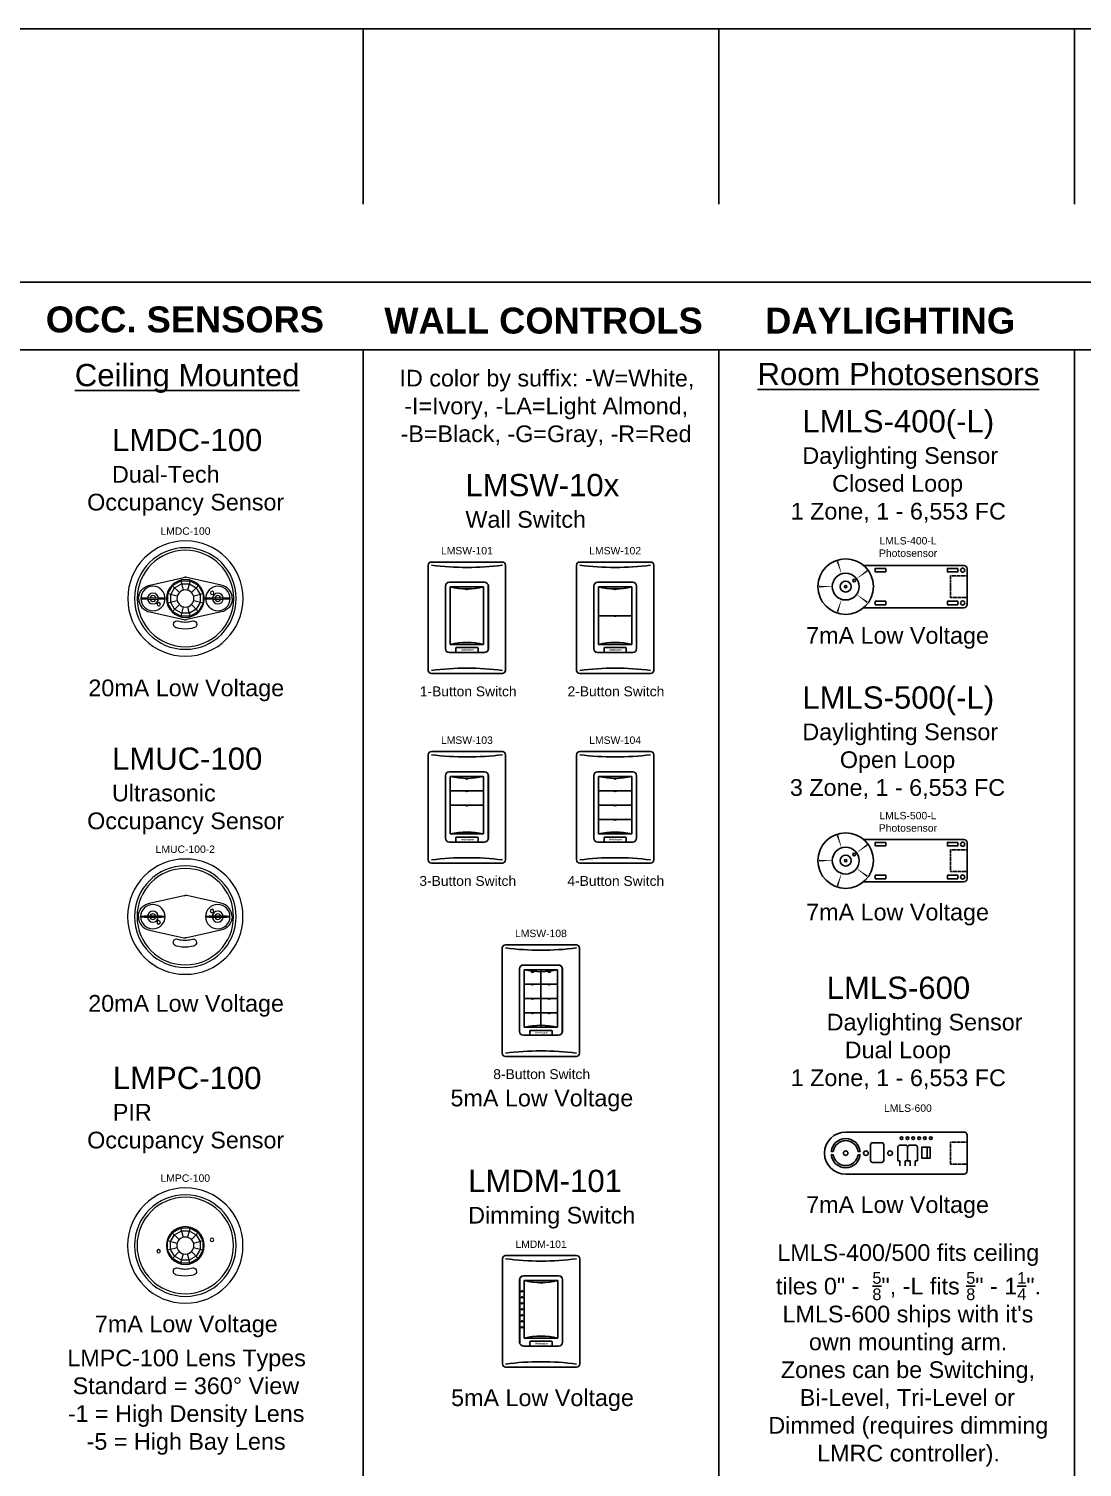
# Model space of a CAD drawing. Header units: inches. Extents: x 59 to 3361, y -1026 to 1732.
# Drawn here: x 1702.9 to 2022.3, y 406.2 to 842.5 of the extents above; entities that cross this region are included whole.
import ezdxf
from ezdxf.enums import TextEntityAlignment as Align

# ---------------------------------------------------------------- set-up
doc = ezdxf.new("R2010")
doc.units = ezdxf.units.IN
doc.header["$MEASUREMENT"] = 0
doc.linetypes.add('HIDDEN', pattern=[0.375, 0.25, -0.125])
doc.styles.add('ARIAL', font='arial.ttf')

# ---------------------------------------------------------------- blocks, each defined once
blk = doc.blocks.new('*U182')
at = {"lineweight": 18}
for points in [[(-1.44, -5.36), (-3.92, -3.92), (-5.36, -1.44), (-5.36, 1.43), (-3.92, 3.92), (-1.44, 5.36), (1.43, 5.36), (3.92, 3.92), (5.36, 1.43), (5.36, -1.44), (3.92, -3.92), (1.43, -5.36), (-1.44, -5.36)], [(-1.2, -4.47), (-3.27, -3.27), (-4.47, -1.2), (-4.47, 1.2), (-3.27, 3.27), (-1.2, 4.46), (1.2, 4.46), (3.27, 3.27), (4.46, 1.2), (4.46, -1.2), (3.27, -3.27), (1.2, -4.47), (-1.2, -4.47)], [(-1.44, 5.36), (-0.67, 2.5)], [(1.43, 5.36), (0.67, 2.5)], [(-2.5, 0.67), (-5.36, 1.43)], [(-3.97, 3.84), (-1.83, 1.83)], [(3.92, 3.92), (1.83, 1.83)], [(5.36, 1.43), (2.5, 0.67)], [(-2.5, -0.67), (-5.36, -1.44)], [(-1.83, -1.83), (-3.92, -3.92)], [(-0.67, -2.5), (-1.44, -5.36)], [(3.87, -3.95), (1.83, -1.84)], [(5.36, -1.44), (2.5, -0.67)]]:
    blk.add_lwpolyline(points, dxfattribs=at)
for points, knots in [([(17.49, 0), (17.49, -9.66), (9.66, -17.49), (0, -17.49), (-9.66, -17.49), (-17.49, -9.66), (-17.49, 0), (-17.49, 9.66), (-9.66, 17.49), (0, 17.49), (9.66, 17.49), (17.49, 9.66), (17.49, 0)], [0, 0, 0, 0, 1, 1, 1, 2, 2, 2, 3, 3, 3, 4, 4, 4, 4]), ([(15.41, 0), (15.41, -8.51), (8.51, -15.41), (0, -15.41), (-8.51, -15.41), (-15.41, -8.51), (-15.41, 0), (-15.41, 8.51), (-8.51, 15.41), (0, 15.41), (8.51, 15.41), (15.41, 8.51), (15.41, 0)], [0, 0, 0, 0, 1, 1, 1, 2, 2, 2, 3, 3, 3, 4, 4, 4, 4]), ([(14.63, 0), (14.63, -8.08), (8.08, -14.63), (0, -14.63), (-8.08, -14.63), (-14.63, -8.08), (-14.63, 0), (-14.63, 8.08), (-8.08, 14.63), (0, 14.63), (8.08, 14.63), (14.63, 8.08), (14.63, 0)], [0, 0, 0, 0, 1, 1, 1, 2, 2, 2, 3, 3, 3, 4, 4, 4, 4]), ([(-14.21, 0), (-14.21, 2.03), (-12.74, 3.73), (-10.81, 4.08), (-10.81, 4.08), (-0.46, 6.4), (-0.46, 6.4), (-0.33, 6.43), (-0.17, 6.45), (0, 6.45)], [0, 0, 0, 0, 1, 1, 1, 2, 2, 2, 3, 3, 3, 3]), ([(5.74, 0), (5.74, -3.17), (3.17, -5.74), (0, -5.74), (-3.17, -5.74), (-5.74, -3.17), (-5.74, 0), (-5.74, 3.17), (-3.17, 5.74), (0, 5.74), (3.17, 5.74), (5.74, 3.17), (5.74, 0)], [0, 0, 0, 0, 1, 1, 1, 2, 2, 2, 3, 3, 3, 4, 4, 4, 4]), ([(14.21, 0), (14.21, 2.03), (12.74, 3.73), (10.81, 4.08), (10.81, 4.08), (0.46, 6.4), (0.46, 6.4), (0.33, 6.43), (0.17, 6.45), (0, 6.45)], [0, 0, 0, 0, 1, 1, 1, 2, 2, 2, 3, 3, 3, 3]), ([(-6.13, 0), (-6.13, -2.05), (-7.79, -3.7), (-9.84, -3.7), (-11.88, -3.7), (-13.54, -2.05), (-13.54, 0), (-13.54, 2.04), (-11.88, 3.7), (-9.84, 3.7), (-7.79, 3.7), (-6.13, 2.04), (-6.13, 0)], [0, 0, 0, 0, 1, 1, 1, 2, 2, 2, 3, 3, 3, 4, 4, 4, 4]), ([(-6.13, 0), (-6.13, -2.05), (-7.79, -3.7), (-9.84, -3.7), (-11.88, -3.7), (-13.54, -2.05), (-13.54, 0), (-13.54, 2.04), (-11.88, 3.7), (-9.84, 3.7), (-7.79, 3.7), (-6.13, 2.04), (-6.13, 0)], [0, 0, 0, 0, 1, 1, 1, 2, 2, 2, 3, 3, 3, 4, 4, 4, 4]), ([(-6.14, 0), (-6.14, -0.09), (-7.79, -0.17), (-9.84, -0.17), (-11.88, -0.17), (-13.53, -0.09), (-13.53, 0), (-13.53, 0.09), (-11.88, 0.16), (-9.84, 0.16), (-7.79, 0.16), (-6.14, 0.09), (-6.14, 0)], [0, 0, 0, 0, 1, 1, 1, 2, 2, 2, 3, 3, 3, 4, 4, 4, 4]), ([(-6.14, 0), (-6.14, -0.09), (-7.79, -0.17), (-9.84, -0.17), (-11.88, -0.17), (-13.53, -0.09), (-13.53, 0), (-13.53, 0.09), (-11.88, 0.16), (-9.84, 0.16), (-7.79, 0.16), (-6.14, 0.09), (-6.14, 0)], [0, 0, 0, 0, 1, 1, 1, 2, 2, 2, 3, 3, 3, 4, 4, 4, 4]), ([(-8.18, 0), (-8.18, -0.91), (-8.92, -1.66), (-9.84, -1.66), (-10.75, -1.66), (-11.49, -0.91), (-11.49, 0), (-11.49, 0.91), (-10.75, 1.65), (-9.84, 1.65), (-8.92, 1.65), (-8.18, 0.91), (-8.18, 0)], [0, 0, 0, 0, 1, 1, 1, 2, 2, 2, 3, 3, 3, 4, 4, 4, 4]), ([(-8.18, 0), (-8.18, -0.91), (-8.92, -1.66), (-9.84, -1.66), (-10.75, -1.66), (-11.49, -0.91), (-11.49, 0), (-11.49, 0.91), (-10.75, 1.65), (-9.84, 1.65), (-8.92, 1.65), (-8.18, 0.91), (-8.18, 0)], [0, 0, 0, 0, 1, 1, 1, 2, 2, 2, 3, 3, 3, 4, 4, 4, 4]), ([(-8.97, 0), (-8.97, -0.48), (-9.36, -0.87), (-9.84, -0.87), (-10.32, -0.87), (-10.7, -0.48), (-10.7, 0), (-10.7, 0.48), (-10.32, 0.87), (-9.84, 0.87), (-9.36, 0.87), (-8.97, 0.48), (-8.97, 0)], [0, 0, 0, 0, 1, 1, 1, 2, 2, 2, 3, 3, 3, 4, 4, 4, 4]), ([(-8.97, 0), (-8.97, -0.48), (-9.36, -0.87), (-9.84, -0.87), (-10.32, -0.87), (-10.7, -0.48), (-10.7, 0), (-10.7, 0.48), (-10.32, 0.87), (-9.84, 0.87), (-9.36, 0.87), (-8.97, 0.48), (-8.97, 0)], [0, 0, 0, 0, 1, 1, 1, 2, 2, 2, 3, 3, 3, 4, 4, 4, 4]), ([(2.59, 0), (2.59, -1.43), (1.43, -2.59), (0, -2.59), (-1.43, -2.59), (-2.59, -1.43), (-2.59, 0), (-2.59, 1.43), (-1.43, 2.59), (0, 2.59), (1.43, 2.59), (2.59, 1.43), (2.59, 0)], [0, 0, 0, 0, 1, 1, 1, 2, 2, 2, 3, 3, 3, 4, 4, 4, 4]), ([(6.13, 0), (6.13, 2.04), (7.79, 3.7), (9.83, 3.7), (11.88, 3.7), (13.54, 2.04), (13.54, 0), (13.54, -2.05), (11.88, -3.7), (9.83, -3.7), (7.79, -3.7), (6.13, -2.05), (6.13, 0)], [0, 0, 0, 0, 1, 1, 1, 2, 2, 2, 3, 3, 3, 4, 4, 4, 4]), ([(6.14, 0), (6.14, 0.09), (7.79, 0.16), (9.83, 0.16), (11.88, 0.16), (13.53, 0.09), (13.53, 0), (13.53, -0.09), (11.88, -0.17), (9.83, -0.17), (7.79, -0.17), (6.14, -0.09), (6.14, 0)], [0, 0, 0, 0, 1, 1, 1, 2, 2, 2, 3, 3, 3, 4, 4, 4, 4]), ([(7.57, 1.73), (7.57, 2.02), (7.81, 2.25), (8.1, 2.25), (8.39, 2.25), (8.62, 2.02), (8.62, 1.73), (8.62, 1.44), (8.39, 1.2), (8.1, 1.2), (7.81, 1.2), (7.57, 1.44), (7.57, 1.73)], [0, 0, 0, 0, 1, 1, 1, 2, 2, 2, 3, 3, 3, 4, 4, 4, 4]), ([(8.18, 0), (8.18, 0.91), (8.92, 1.65), (9.83, 1.65), (10.75, 1.65), (11.49, 0.91), (11.49, 0), (11.49, -0.91), (10.75, -1.66), (9.83, -1.66), (8.92, -1.66), (8.18, -0.91), (8.18, 0)], [0, 0, 0, 0, 1, 1, 1, 2, 2, 2, 3, 3, 3, 4, 4, 4, 4]), ([(8.97, 0), (8.97, 0.48), (9.36, 0.87), (9.83, 0.87), (10.31, 0.87), (10.7, 0.48), (10.7, 0), (10.7, -0.48), (10.31, -0.87), (9.83, -0.87), (9.36, -0.87), (8.97, -0.48), (8.97, 0)], [0, 0, 0, 0, 1, 1, 1, 2, 2, 2, 3, 3, 3, 4, 4, 4, 4]), ([(-14.21, 0), (-14.21, -2.04), (-12.74, -3.73), (-10.81, -4.08), (-10.81, -4.08), (-0.46, -6.4), (-0.46, -6.4), (-0.33, -6.43), (-0.17, -6.45), (0, -6.45)], [0, 0, 0, 0, 1, 1, 1, 2, 2, 2, 3, 3, 3, 3]), ([(-7.57, -1.73), (-7.57, -2.02), (-7.81, -2.26), (-8.1, -2.26), (-8.39, -2.26), (-8.62, -2.02), (-8.62, -1.73), (-8.62, -1.44), (-8.39, -1.21), (-8.1, -1.21), (-7.81, -1.21), (-7.57, -1.44), (-7.57, -1.73)], [0, 0, 0, 0, 1, 1, 1, 2, 2, 2, 3, 3, 3, 4, 4, 4, 4]), ([(-7.57, -1.73), (-7.57, -2.02), (-7.81, -2.26), (-8.1, -2.26), (-8.39, -2.26), (-8.62, -2.02), (-8.62, -1.73), (-8.62, -1.44), (-8.39, -1.21), (-8.1, -1.21), (-7.81, -1.21), (-7.57, -1.44), (-7.57, -1.73)], [0, 0, 0, 0, 1, 1, 1, 2, 2, 2, 3, 3, 3, 4, 4, 4, 4]), ([(14.21, 0), (14.21, -2.04), (12.74, -3.73), (10.81, -4.08), (10.81, -4.08), (0.46, -6.4), (0.46, -6.4), (0.33, -6.43), (0.17, -6.45), (0, -6.45)], [0, 0, 0, 0, 1, 1, 1, 2, 2, 2, 3, 3, 3, 3]), ([(-0.1, -9.29), (1.27, -9.29), (2.67, -8.87), (2.67, -8.87), (2.67, -8.87), (2.76, -8.82), (2.76, -8.82), (3.14, -8.68), (3.41, -8.29), (3.41, -7.83), (3.41, -7.24), (2.98, -6.77), (2.44, -6.77), (2.44, -6.77), (2.15, -6.8), (1.77, -6.91), (1.39, -7.03), (0.63, -7.13), (0, -7.13), (0, -7.13), (-0.2, -7.13), (-0.2, -7.13), (-0.83, -7.13), (-1.59, -7.03), (-1.97, -6.91), (-2.35, -6.8), (-2.64, -6.77), (-2.64, -6.77), (-3.18, -6.77), (-3.61, -7.24), (-3.61, -7.83), (-3.61, -8.29), (-3.34, -8.68), (-2.96, -8.82), (-2.96, -8.82), (-2.87, -8.87), (-2.87, -8.87), (-2.87, -8.87), (-1.47, -9.29), (-0.1, -9.29)], [0, 0, 0, 0, 1, 1, 1, 2, 2, 2, 3, 3, 3, 4, 4, 4, 5, 5, 5, 6, 6, 6, 7, 7, 7, 8, 8, 8, 9, 9, 9, 10, 10, 10, 11, 11, 11, 12, 12, 12, 13, 13, 13, 13])]:
    blk.add_open_spline(points, degree=3, knots=knots, dxfattribs=at)
blk.add_open_spline([(1.43, -5.36), (1.43, -5.29), (0.67, -2.5), (0.67, -2.5)], degree=3, dxfattribs=at)
at = {"insert": (0, 21.58), "char_height": 2.25, "width": 40.9705, "attachment_point": 2, "style": 'ARIAL'}
blk.add_mtext('LMDC-100', dxfattribs=at)
blk = doc.blocks.new('WallPlate1Gang')
for p, q in [((-11.72, 0.96), (-11.72, 32.87)), ((-10.76, 33.83), (10.76, 33.83)), ((11.72, 32.87), (11.72, 0.96)), ((-6.49, 26.51), (-6.49, 7.57)), ((-5.31, 27.69), (5.31, 27.69)), ((6.49, 26.51), (6.49, 7.57)), ((5.31, 6.39), (-5.31, 6.39)), ((-10.76, 0), (10.76, 0))]:
    blk.add_line(p, q)
for centre, radius, start, end in [((-10.76, 32.87), 0.96, 90, 180), ((0, 117.5), 85.31, 262.7571, 277.2429), ((10.76, 32.87), 0.96, 0, 90), ((-5.31, 26.51), 1.18, 90, 180), ((5.31, 26.51), 1.18, 0, 90), ((-5.31, 7.57), 1.18, 180, 270), ((5.31, 7.57), 1.18, 270, 0), ((-10.76, 0.96), 0.96, 180, 270), ((0, -83.67), 85.31, 82.7571, 97.2429), ((10.76, 0.96), 0.96, 270, 0)]:
    blk.add_arc(centre, radius, start, end)
blk = doc.blocks.new('*U113')
blk.add_blockref('WallPlate1Gang', (0, -0.01))
blk = doc.blocks.new('*U281')
for p, q in [((-6.5, 20.13), (-6.5, 1.18)), ((-5.32, 21.31), (5.32, 21.31)), ((-5.07, 2.44), (-5.07, 19.89)), ((-5.07, 19.89), (5.07, 19.89)), ((-0.33, 19.29), (-0.33, 19.19)), ((0.33, 19.29), (0.33, 19.19)), ((5.07, 19.89), (5.07, 2.44)), ((6.5, 20.13), (6.5, 1.18)), ((5.32, 0), (-5.32, 0)), ((5.07, 2.44), (-5.07, 2.44)), ((-3.38, 1.24), (-3.38, 0)), ((3.14, 1.48), (-3.14, 1.48)), ((3.38, 1.24), (3.38, 0))]:
    blk.add_line(p, q)
for centre, radius, start, end in [((-5.32, 20.13), 1.18, 90, 180), ((0, 41.25), 21.96, 256.6482, 283.3518), ((0, 19.73), 0.639, 238.6629, 301.3371), ((5.32, 20.13), 1.18, 0, 90), ((-5.32, 1.18), 1.18, 180, 270), ((0, -18.92), 21.96, 76.6482, 103.3518), ((-3.14, 1.24), 0.239, 90, 180), ((3.14, 1.24), 0.239, 0, 90), ((5.32, 1.18), 1.18, 270, 0)]:
    blk.add_arc(centre, radius, start, end)
at = {"style": 'ARIAL'}
for s, insert, char_height, width, attachment_point in [('LMSW-101', (0, 32.02), 2.25, 40.9705, 2), ('{\\fArial|b1|i1|c0|p34;Wattstopper}', (-1.79, 1.04), 0.4798, 3.7953, 1)]:
    blk.add_mtext(s, dxfattribs=dict(at, insert=insert, char_height=char_height, width=width, attachment_point=attachment_point))
blk = doc.blocks.new('*U282')
for p, q in [((-6.5, 20.13), (-6.5, 1.18)), ((-5.32, 21.31), (5.32, 21.31)), ((-5.07, 2.44), (-5.07, 19.89)), ((-5.07, 19.89), (5.07, 19.89)), ((-5.07, 19.89), (5.07, 19.89)), ((-0.33, 19.29), (-0.33, 19.19)), ((0.33, 19.29), (0.33, 19.19)), ((5.07, 19.89), (5.07, 2.44)), ((6.5, 20.13), (6.5, 1.18)), ((-5.07, 11.16), (0, 11.16)), ((-0.33, 11.17), (-0.33, 11.06)), ((0, 11.16), (5.07, 11.16)), ((0.33, 11.17), (0.33, 11.06)), ((5.32, 0), (-5.32, 0)), ((5.07, 2.44), (-5.07, 2.44)), ((-3.38, 1.24), (-3.38, 0)), ((3.14, 1.48), (-3.14, 1.48)), ((3.38, 1.24), (3.38, 0))]:
    blk.add_line(p, q)
for centre, radius, start, end in [((-5.32, 20.13), 1.18, 90, 180), ((0, 41.25), 21.96, 256.6482, 283.3518), ((0, 19.73), 0.639, 238.6629, 301.3371), ((5.32, 20.13), 1.18, 0, 90), ((0, 11.61), 0.639, 238.6629, 301.3371), ((-5.32, 1.18), 1.18, 180, 270), ((0, -18.92), 21.96, 76.6482, 103.3518), ((-3.14, 1.24), 0.239, 90, 180), ((3.14, 1.24), 0.239, 0, 90), ((5.32, 1.18), 1.18, 270, 0)]:
    blk.add_arc(centre, radius, start, end)
at = {"style": 'ARIAL'}
for s, insert, char_height, width, attachment_point in [('LMSW-102', (0, 32.02), 2.25, 40.9705, 2), ('{\\fArial|b1|i1|c0|p34;Wattstopper}', (-1.79, 1.04), 0.4798, 3.7953, 1)]:
    blk.add_mtext(s, dxfattribs=dict(at, insert=insert, char_height=char_height, width=width, attachment_point=attachment_point))
blk = doc.blocks.new('*U285')
for p, q in [((-6.5, 20.13), (-6.5, 1.18)), ((-5.32, 21.31), (5.32, 21.31)), ((-5.07, 2.44), (-5.07, 19.89)), ((-5.07, 19.89), (5.07, 19.89)), ((-5.07, 19.89), (5.07, 19.89)), ((-0.33, 19.29), (-0.33, 19.19)), ((0.33, 19.29), (0.33, 19.19)), ((5.07, 19.89), (5.07, 2.44)), ((6.5, 20.13), (6.5, 1.18)), ((5.32, 0), (-5.32, 0)), ((5.07, 2.44), (-5.07, 2.44)), ((5.07, 2.44), (-5.07, 2.44)), ((-3.38, 1.24), (-3.38, 0)), ((3.14, 1.48), (-3.14, 1.48)), ((3.38, 1.24), (3.38, 0))]:
    blk.add_line(p, q)
for centre in [(-5.78, 16.63), (-5.78, 14.81), (-5.78, 12.99), (-5.78, 11.16), (-5.78, 9.34), (-5.78, 7.52), (-5.78, 5.7)]:
    blk.add_circle(centre, 0.199)
for centre, radius, start, end in [((-5.32, 20.13), 1.18, 90, 180), ((0, 41.25), 21.96, 256.6482, 283.3518), ((0, 19.73), 0.639, 238.6629, 301.3371), ((5.32, 20.13), 1.18, 0, 90), ((-5.32, 1.18), 1.18, 180, 270), ((0, -18.92), 21.96, 76.6482, 103.3518), ((-3.14, 1.24), 0.239, 90, 180), ((3.14, 1.24), 0.239, 0, 90), ((5.32, 1.18), 1.18, 270, 0)]:
    blk.add_arc(centre, radius, start, end)
at = {"style": 'ARIAL'}
for s, insert, char_height, width, attachment_point in [('LMDM-101', (0, 32.02), 2.25, 40.9705, 2), ('{\\fArial|b1|i1|c0|p34;Wattstopper}', (-1.79, 1.04), 0.4798, 3.7953, 1)]:
    blk.add_mtext(s, dxfattribs=dict(at, insert=insert, char_height=char_height, width=width, attachment_point=attachment_point))
blk = doc.blocks.new('*U299')
at = {"color": 0, "linetype": 'HIDDEN'}
for p, q in [((11.13, 3.1), (11.13, 9.7)), ((11.13, 9.7), (16.18, 9.7)), ((16.18, 3.1), (11.13, 3.1))]:
    blk.add_line(p, q, dxfattribs=at)
for points, format in [([(-23.15, 14.1, 0.5, 0.125, 0), (-22.03, 10.65, 0, 0, 0)], "xyseb"), ([(-14.1, 11.16, 0.5, 0.125, 0), (-17.03, 9.03, 0, 0, 0)], "xyseb"), ([(-15.19, 0), (15.19, 0, 0.414214), (16.18, 1), (16.18, 11.81, 0.414214), (15.19, 12.81), (-15.19, 12.81)], "xyb"), ([(-28.74, 6.4, 0.5, 0.125, 0), (-25.12, 6.4, 0, 0, 0)], "xyseb"), ([(-23.15, -1.3, 0.5, 0.125, 0), (-22.03, 2.15, 0, 0, 0)], "xyseb"), ([(-14.1, 1.64, 0.5, 0.125, 0), (-17.03, 3.78, 0, 0, 0)], "xyseb")]:
    blk.add_lwpolyline(points, format=format)
for points in [[(-8.52, 11.9), (-11.66, 11.9), (-11.66, 10.85), (-8.52, 10.85)], [(13.36, 11.9), (10.22, 11.9), (10.22, 10.85), (13.36, 10.85)], [(-8.52, 0.91), (-11.66, 0.91), (-11.66, 1.96), (-8.52, 1.96)], [(13.36, 0.91), (10.22, 0.91), (10.22, 1.96), (13.36, 1.96)]]:
    blk.add_lwpolyline(points, close=True)
for centre, radius in [((-20.65, 6.4), 8.42), ((-20.65, 6.4), 4.06), ((14.81, 11.37), 0.625), ((-20.65, 6.4), 1.66), ((-20.65, 6.4), 0.341), ((-18.1, 8.26), 0.393), ((14.81, 1.44), 0.625)]:
    blk.add_circle(centre, radius)
at = {"insert": (-1.73, 21.42), "char_height": 2.25, "width": 17.6915, "attachment_point": 2, "style": 'ARIAL'}
blk.add_mtext('LMLS-400-L Photosensor', dxfattribs=at)
blk = doc.blocks.new('*U183')
at = {"lineweight": 18}
for points in [[(-1.44, -5.36), (-3.92, -3.92), (-5.36, -1.44), (-5.36, 1.43), (-3.92, 3.92), (-1.44, 5.36), (1.43, 5.36), (3.92, 3.92), (5.36, 1.43), (5.36, -1.44), (3.92, -3.92), (1.43, -5.36), (-1.44, -5.36)], [(-1.2, -4.47), (-3.27, -3.27), (-4.47, -1.2), (-4.47, 1.2), (-3.27, 3.27), (-1.2, 4.46), (1.2, 4.46), (3.27, 3.27), (4.46, 1.2), (4.46, -1.2), (3.27, -3.27), (1.2, -4.47), (-1.2, -4.47)], [(-1.44, 5.36), (-0.67, 2.5)], [(1.43, 5.36), (0.67, 2.5)], [(-2.5, 0.67), (-5.36, 1.43)], [(-3.97, 3.84), (-1.83, 1.83)], [(3.92, 3.92), (1.83, 1.83)], [(5.36, 1.43), (2.5, 0.67)], [(-2.5, -0.67), (-5.36, -1.44)], [(-1.83, -1.83), (-3.92, -3.92)], [(-0.67, -2.5), (-1.44, -5.36)], [(3.87, -3.95), (1.83, -1.84)], [(5.36, -1.44), (2.5, -0.67)]]:
    blk.add_lwpolyline(points, dxfattribs=at)
for points, knots in [([(17.49, 0), (17.49, -9.66), (9.66, -17.49), (0, -17.49), (-9.66, -17.49), (-17.49, -9.66), (-17.49, 0), (-17.49, 9.66), (-9.66, 17.49), (0, 17.49), (9.66, 17.49), (17.49, 9.66), (17.49, 0)], [0, 0, 0, 0, 1, 1, 1, 2, 2, 2, 3, 3, 3, 4, 4, 4, 4]), ([(15.41, 0), (15.41, -8.51), (8.51, -15.41), (0, -15.41), (-8.51, -15.41), (-15.41, -8.51), (-15.41, 0), (-15.41, 8.51), (-8.51, 15.41), (0, 15.41), (8.51, 15.41), (15.41, 8.51), (15.41, 0)], [0, 0, 0, 0, 1, 1, 1, 2, 2, 2, 3, 3, 3, 4, 4, 4, 4]), ([(14.63, 0), (14.63, -8.08), (8.08, -14.63), (0, -14.63), (-8.08, -14.63), (-14.63, -8.08), (-14.63, 0), (-14.63, 8.08), (-8.08, 14.63), (0, 14.63), (8.08, 14.63), (14.63, 8.08), (14.63, 0)], [0, 0, 0, 0, 1, 1, 1, 2, 2, 2, 3, 3, 3, 4, 4, 4, 4]), ([(5.74, 0), (5.74, -3.17), (3.17, -5.74), (0, -5.74), (-3.17, -5.74), (-5.74, -3.17), (-5.74, 0), (-5.74, 3.17), (-3.17, 5.74), (0, 5.74), (3.17, 5.74), (5.74, 3.17), (5.74, 0)], [0, 0, 0, 0, 1, 1, 1, 2, 2, 2, 3, 3, 3, 4, 4, 4, 4]), ([(2.59, 0), (2.59, -1.43), (1.43, -2.59), (0, -2.59), (-1.43, -2.59), (-2.59, -1.43), (-2.59, 0), (-2.59, 1.43), (-1.43, 2.59), (0, 2.59), (1.43, 2.59), (2.59, 1.43), (2.59, 0)], [0, 0, 0, 0, 1, 1, 1, 2, 2, 2, 3, 3, 3, 4, 4, 4, 4]), ([(7.57, 1.73), (7.57, 2.02), (7.81, 2.25), (8.1, 2.25), (8.39, 2.25), (8.62, 2.02), (8.62, 1.73), (8.62, 1.44), (8.39, 1.2), (8.1, 1.2), (7.81, 1.2), (7.57, 1.44), (7.57, 1.73)], [0, 0, 0, 0, 1, 1, 1, 2, 2, 2, 3, 3, 3, 4, 4, 4, 4]), ([(-7.57, -1.73), (-7.57, -2.02), (-7.81, -2.26), (-8.1, -2.26), (-8.39, -2.26), (-8.62, -2.02), (-8.62, -1.73), (-8.62, -1.44), (-8.39, -1.21), (-8.1, -1.21), (-7.81, -1.21), (-7.57, -1.44), (-7.57, -1.73)], [0, 0, 0, 0, 1, 1, 1, 2, 2, 2, 3, 3, 3, 4, 4, 4, 4]), ([(-7.57, -1.73), (-7.57, -2.02), (-7.81, -2.26), (-8.1, -2.26), (-8.39, -2.26), (-8.62, -2.02), (-8.62, -1.73), (-8.62, -1.44), (-8.39, -1.21), (-8.1, -1.21), (-7.81, -1.21), (-7.57, -1.44), (-7.57, -1.73)], [0, 0, 0, 0, 1, 1, 1, 2, 2, 2, 3, 3, 3, 4, 4, 4, 4]), ([(-0.1, -9.29), (1.27, -9.29), (2.67, -8.87), (2.67, -8.87), (2.67, -8.87), (2.76, -8.82), (2.76, -8.82), (3.14, -8.68), (3.41, -8.29), (3.41, -7.83), (3.41, -7.24), (2.98, -6.77), (2.44, -6.77), (2.44, -6.77), (2.15, -6.8), (1.77, -6.91), (1.39, -7.03), (0.63, -7.13), (0, -7.13), (0, -7.13), (-0.2, -7.13), (-0.2, -7.13), (-0.83, -7.13), (-1.59, -7.03), (-1.97, -6.91), (-2.35, -6.8), (-2.64, -6.77), (-2.64, -6.77), (-3.18, -6.77), (-3.61, -7.24), (-3.61, -7.83), (-3.61, -8.29), (-3.34, -8.68), (-2.96, -8.82), (-2.96, -8.82), (-2.87, -8.87), (-2.87, -8.87), (-2.87, -8.87), (-1.47, -9.29), (-0.1, -9.29)], [0, 0, 0, 0, 1, 1, 1, 2, 2, 2, 3, 3, 3, 4, 4, 4, 5, 5, 5, 6, 6, 6, 7, 7, 7, 8, 8, 8, 9, 9, 9, 10, 10, 10, 11, 11, 11, 12, 12, 12, 13, 13, 13, 13])]:
    blk.add_open_spline(points, degree=3, knots=knots, dxfattribs=at)
blk.add_open_spline([(1.43, -5.36), (1.43, -5.29), (0.67, -2.5), (0.67, -2.5)], degree=3, dxfattribs=at)
at = {"insert": (0, 21.58), "char_height": 2.25, "width": 40.9705, "attachment_point": 2, "style": 'ARIAL'}
blk.add_mtext('LMPC-100', dxfattribs=at)
blk = doc.blocks.new('*U184')
at = {"lineweight": 18}
for points, knots in [([(17.49, 0), (17.49, -9.66), (9.66, -17.49), (0, -17.49), (-9.66, -17.49), (-17.49, -9.66), (-17.49, 0), (-17.49, 9.66), (-9.66, 17.49), (0, 17.49), (9.66, 17.49), (17.49, 9.66), (17.49, 0)], [0, 0, 0, 0, 1, 1, 1, 2, 2, 2, 3, 3, 3, 4, 4, 4, 4]), ([(15.41, 0), (15.41, -8.51), (8.51, -15.41), (0, -15.41), (-8.51, -15.41), (-15.41, -8.51), (-15.41, 0), (-15.41, 8.51), (-8.51, 15.41), (0, 15.41), (8.51, 15.41), (15.41, 8.51), (15.41, 0)], [0, 0, 0, 0, 1, 1, 1, 2, 2, 2, 3, 3, 3, 4, 4, 4, 4]), ([(14.63, 0), (14.63, -8.08), (8.08, -14.63), (0, -14.63), (-8.08, -14.63), (-14.63, -8.08), (-14.63, 0), (-14.63, 8.08), (-8.08, 14.63), (0, 14.63), (8.08, 14.63), (14.63, 8.08), (14.63, 0)], [0, 0, 0, 0, 1, 1, 1, 2, 2, 2, 3, 3, 3, 4, 4, 4, 4]), ([(-14.21, 0), (-14.21, 2.03), (-12.74, 3.73), (-10.81, 4.08), (-10.81, 4.08), (-0.46, 6.4), (-0.46, 6.4), (-0.33, 6.43), (-0.17, 6.45), (0, 6.45)], [0, 0, 0, 0, 1, 1, 1, 2, 2, 2, 3, 3, 3, 3]), ([(14.21, 0), (14.21, 2.03), (12.74, 3.73), (10.81, 4.08), (10.81, 4.08), (0.46, 6.4), (0.46, 6.4), (0.33, 6.43), (0.17, 6.45), (0, 6.45)], [0, 0, 0, 0, 1, 1, 1, 2, 2, 2, 3, 3, 3, 3]), ([(-6.13, 0), (-6.13, -2.05), (-7.79, -3.7), (-9.84, -3.7), (-11.88, -3.7), (-13.54, -2.05), (-13.54, 0), (-13.54, 2.04), (-11.88, 3.7), (-9.84, 3.7), (-7.79, 3.7), (-6.13, 2.04), (-6.13, 0)], [0, 0, 0, 0, 1, 1, 1, 2, 2, 2, 3, 3, 3, 4, 4, 4, 4]), ([(-6.13, 0), (-6.13, -2.05), (-7.79, -3.7), (-9.84, -3.7), (-11.88, -3.7), (-13.54, -2.05), (-13.54, 0), (-13.54, 2.04), (-11.88, 3.7), (-9.84, 3.7), (-7.79, 3.7), (-6.13, 2.04), (-6.13, 0)], [0, 0, 0, 0, 1, 1, 1, 2, 2, 2, 3, 3, 3, 4, 4, 4, 4]), ([(-6.14, 0), (-6.14, -0.09), (-7.79, -0.17), (-9.84, -0.17), (-11.88, -0.17), (-13.53, -0.09), (-13.53, 0), (-13.53, 0.09), (-11.88, 0.16), (-9.84, 0.16), (-7.79, 0.16), (-6.14, 0.09), (-6.14, 0)], [0, 0, 0, 0, 1, 1, 1, 2, 2, 2, 3, 3, 3, 4, 4, 4, 4]), ([(-6.14, 0), (-6.14, -0.09), (-7.79, -0.17), (-9.84, -0.17), (-11.88, -0.17), (-13.53, -0.09), (-13.53, 0), (-13.53, 0.09), (-11.88, 0.16), (-9.84, 0.16), (-7.79, 0.16), (-6.14, 0.09), (-6.14, 0)], [0, 0, 0, 0, 1, 1, 1, 2, 2, 2, 3, 3, 3, 4, 4, 4, 4]), ([(-8.18, 0), (-8.18, -0.91), (-8.92, -1.66), (-9.84, -1.66), (-10.75, -1.66), (-11.49, -0.91), (-11.49, 0), (-11.49, 0.91), (-10.75, 1.65), (-9.84, 1.65), (-8.92, 1.65), (-8.18, 0.91), (-8.18, 0)], [0, 0, 0, 0, 1, 1, 1, 2, 2, 2, 3, 3, 3, 4, 4, 4, 4]), ([(-8.18, 0), (-8.18, -0.91), (-8.92, -1.66), (-9.84, -1.66), (-10.75, -1.66), (-11.49, -0.91), (-11.49, 0), (-11.49, 0.91), (-10.75, 1.65), (-9.84, 1.65), (-8.92, 1.65), (-8.18, 0.91), (-8.18, 0)], [0, 0, 0, 0, 1, 1, 1, 2, 2, 2, 3, 3, 3, 4, 4, 4, 4]), ([(-8.97, 0), (-8.97, -0.48), (-9.36, -0.87), (-9.84, -0.87), (-10.32, -0.87), (-10.7, -0.48), (-10.7, 0), (-10.7, 0.48), (-10.32, 0.87), (-9.84, 0.87), (-9.36, 0.87), (-8.97, 0.48), (-8.97, 0)], [0, 0, 0, 0, 1, 1, 1, 2, 2, 2, 3, 3, 3, 4, 4, 4, 4]), ([(-8.97, 0), (-8.97, -0.48), (-9.36, -0.87), (-9.84, -0.87), (-10.32, -0.87), (-10.7, -0.48), (-10.7, 0), (-10.7, 0.48), (-10.32, 0.87), (-9.84, 0.87), (-9.36, 0.87), (-8.97, 0.48), (-8.97, 0)], [0, 0, 0, 0, 1, 1, 1, 2, 2, 2, 3, 3, 3, 4, 4, 4, 4]), ([(6.13, 0), (6.13, 2.04), (7.79, 3.7), (9.83, 3.7), (11.88, 3.7), (13.54, 2.04), (13.54, 0), (13.54, -2.05), (11.88, -3.7), (9.83, -3.7), (7.79, -3.7), (6.13, -2.05), (6.13, 0)], [0, 0, 0, 0, 1, 1, 1, 2, 2, 2, 3, 3, 3, 4, 4, 4, 4]), ([(6.14, 0), (6.14, 0.09), (7.79, 0.16), (9.83, 0.16), (11.88, 0.16), (13.53, 0.09), (13.53, 0), (13.53, -0.09), (11.88, -0.17), (9.83, -0.17), (7.79, -0.17), (6.14, -0.09), (6.14, 0)], [0, 0, 0, 0, 1, 1, 1, 2, 2, 2, 3, 3, 3, 4, 4, 4, 4]), ([(7.57, 1.73), (7.57, 2.02), (7.81, 2.25), (8.1, 2.25), (8.39, 2.25), (8.62, 2.02), (8.62, 1.73), (8.62, 1.44), (8.39, 1.2), (8.1, 1.2), (7.81, 1.2), (7.57, 1.44), (7.57, 1.73)], [0, 0, 0, 0, 1, 1, 1, 2, 2, 2, 3, 3, 3, 4, 4, 4, 4]), ([(8.18, 0), (8.18, 0.91), (8.92, 1.65), (9.83, 1.65), (10.75, 1.65), (11.49, 0.91), (11.49, 0), (11.49, -0.91), (10.75, -1.66), (9.83, -1.66), (8.92, -1.66), (8.18, -0.91), (8.18, 0)], [0, 0, 0, 0, 1, 1, 1, 2, 2, 2, 3, 3, 3, 4, 4, 4, 4]), ([(8.97, 0), (8.97, 0.48), (9.36, 0.87), (9.83, 0.87), (10.31, 0.87), (10.7, 0.48), (10.7, 0), (10.7, -0.48), (10.31, -0.87), (9.83, -0.87), (9.36, -0.87), (8.97, -0.48), (8.97, 0)], [0, 0, 0, 0, 1, 1, 1, 2, 2, 2, 3, 3, 3, 4, 4, 4, 4]), ([(-14.21, 0), (-14.21, -2.04), (-12.74, -3.73), (-10.81, -4.08), (-10.81, -4.08), (-0.46, -6.4), (-0.46, -6.4), (-0.33, -6.43), (-0.17, -6.45), (0, -6.45)], [0, 0, 0, 0, 1, 1, 1, 2, 2, 2, 3, 3, 3, 3]), ([(-7.57, -1.73), (-7.57, -2.02), (-7.81, -2.26), (-8.1, -2.26), (-8.39, -2.26), (-8.62, -2.02), (-8.62, -1.73), (-8.62, -1.44), (-8.39, -1.21), (-8.1, -1.21), (-7.81, -1.21), (-7.57, -1.44), (-7.57, -1.73)], [0, 0, 0, 0, 1, 1, 1, 2, 2, 2, 3, 3, 3, 4, 4, 4, 4]), ([(-7.57, -1.73), (-7.57, -2.02), (-7.81, -2.26), (-8.1, -2.26), (-8.39, -2.26), (-8.62, -2.02), (-8.62, -1.73), (-8.62, -1.44), (-8.39, -1.21), (-8.1, -1.21), (-7.81, -1.21), (-7.57, -1.44), (-7.57, -1.73)], [0, 0, 0, 0, 1, 1, 1, 2, 2, 2, 3, 3, 3, 4, 4, 4, 4]), ([(14.21, 0), (14.21, -2.04), (12.74, -3.73), (10.81, -4.08), (10.81, -4.08), (0.46, -6.4), (0.46, -6.4), (0.33, -6.43), (0.17, -6.45), (0, -6.45)], [0, 0, 0, 0, 1, 1, 1, 2, 2, 2, 3, 3, 3, 3]), ([(-0.1, -9.29), (1.27, -9.29), (2.67, -8.87), (2.67, -8.87), (2.67, -8.87), (2.76, -8.82), (2.76, -8.82), (3.14, -8.68), (3.41, -8.29), (3.41, -7.83), (3.41, -7.24), (2.98, -6.77), (2.44, -6.77), (2.44, -6.77), (2.15, -6.8), (1.77, -6.91), (1.39, -7.03), (0.63, -7.13), (0, -7.13), (0, -7.13), (-0.2, -7.13), (-0.2, -7.13), (-0.83, -7.13), (-1.59, -7.03), (-1.97, -6.91), (-2.35, -6.8), (-2.64, -6.77), (-2.64, -6.77), (-3.18, -6.77), (-3.61, -7.24), (-3.61, -7.83), (-3.61, -8.29), (-3.34, -8.68), (-2.96, -8.82), (-2.96, -8.82), (-2.87, -8.87), (-2.87, -8.87), (-2.87, -8.87), (-1.47, -9.29), (-0.1, -9.29)], [0, 0, 0, 0, 1, 1, 1, 2, 2, 2, 3, 3, 3, 4, 4, 4, 5, 5, 5, 6, 6, 6, 7, 7, 7, 8, 8, 8, 9, 9, 9, 10, 10, 10, 11, 11, 11, 12, 12, 12, 13, 13, 13, 13])]:
    blk.add_open_spline(points, degree=3, knots=knots, dxfattribs=at)
at = {"insert": (0, 21.58), "char_height": 2.25, "width": 40.9705, "attachment_point": 2, "style": 'ARIAL'}
blk.add_mtext('LMUC-100-2', dxfattribs=at)
blk = doc.blocks.new('*U297')
at = {"color": 0, "linetype": 'HIDDEN'}
for p, q in [((11.13, 3.1), (11.13, 9.7)), ((11.13, 9.7), (16.18, 9.7)), ((16.18, 3.1), (11.13, 3.1))]:
    blk.add_line(p, q, dxfattribs=at)
for points, format in [([(-23.15, 14.1, 0.5, 0.125, 0), (-22.03, 10.65, 0, 0, 0)], "xyseb"), ([(-14.1, 11.16, 0.5, 0.125, 0), (-17.03, 9.03, 0, 0, 0)], "xyseb"), ([(-15.19, 0), (15.19, 0, 0.414214), (16.18, 1), (16.18, 11.81, 0.414214), (15.19, 12.81), (-15.19, 12.81)], "xyb"), ([(-28.74, 6.4, 0.5, 0.125, 0), (-25.12, 6.4, 0, 0, 0)], "xyseb"), ([(-23.15, -1.3, 0.5, 0.125, 0), (-22.03, 2.15, 0, 0, 0)], "xyseb"), ([(-14.1, 1.64, 0.5, 0.125, 0), (-17.03, 3.78, 0, 0, 0)], "xyseb")]:
    blk.add_lwpolyline(points, format=format)
for points in [[(-8.52, 11.9), (-11.66, 11.9), (-11.66, 10.85), (-8.52, 10.85)], [(13.36, 11.9), (10.22, 11.9), (10.22, 10.85), (13.36, 10.85)], [(-8.52, 0.91), (-11.66, 0.91), (-11.66, 1.96), (-8.52, 1.96)], [(13.36, 0.91), (10.22, 0.91), (10.22, 1.96), (13.36, 1.96)]]:
    blk.add_lwpolyline(points, close=True)
for centre, radius in [((-20.65, 6.4), 8.42), ((-20.65, 6.4), 4.06), ((14.81, 11.37), 0.625), ((-20.65, 6.4), 1.66), ((-20.65, 6.4), 0.341), ((-18.1, 8.26), 0.393), ((14.81, 1.44), 0.625)]:
    blk.add_circle(centre, radius)
at = {"insert": (-1.78, 21.18), "char_height": 2.25, "width": 18.7574, "attachment_point": 2, "style": 'ARIAL'}
blk.add_mtext('LMLS-500-L\\PPhotosensor', dxfattribs=at)
blk = doc.blocks.new('*U287')
for p, q in [((-6.5, 20.13), (-6.5, 1.18)), ((-5.32, 21.31), (5.32, 21.31)), ((-5.07, 2.44), (-5.07, 19.89)), ((-5.07, 19.89), (5.07, 19.89)), ((-5.07, 19.89), (5.07, 19.89)), ((-5.07, 19.89), (5.07, 19.89)), ((-5.07, 19.89), (5.07, 19.89)), ((-5.07, 19.89), (5.07, 19.89)), ((-5.07, 19.89), (5.07, 19.89)), ((-5.07, 19.89), (5.07, 19.89)), ((-0.33, 19.29), (-0.33, 19.19)), ((0.33, 19.29), (0.33, 19.19)), ((5.07, 19.89), (5.07, 2.44)), ((6.5, 20.13), (6.5, 1.18)), ((-5.07, 15.52), (0, 15.52)), ((-0.33, 15.53), (-0.33, 15.42)), ((0, 15.52), (5.07, 15.52)), ((0.33, 15.53), (0.33, 15.42)), ((-5.07, 11.16), (0, 11.16)), ((-0.33, 11.17), (-0.33, 11.06)), ((0, 11.16), (5.07, 11.16)), ((0.33, 11.17), (0.33, 11.06)), ((5.32, 0), (-5.32, 0)), ((5.07, 2.44), (-5.07, 2.44)), ((-3.38, 1.24), (-3.38, 0)), ((3.14, 1.48), (-3.14, 1.48)), ((3.38, 1.24), (3.38, 0))]:
    blk.add_line(p, q)
for centre, radius, start, end in [((-5.32, 20.13), 1.18, 90, 180), ((0, 41.25), 21.96, 256.6482, 283.3518), ((0, 19.73), 0.639, 238.6629, 301.3371), ((5.32, 20.13), 1.18, 0, 90), ((0, 15.97), 0.639, 238.6629, 301.3371), ((0, 11.61), 0.639, 238.6629, 301.3371), ((-5.32, 1.18), 1.18, 180, 270), ((0, -18.92), 21.96, 76.6482, 103.3518), ((-3.14, 1.24), 0.239, 90, 180), ((3.14, 1.24), 0.239, 0, 90), ((5.32, 1.18), 1.18, 270, 0)]:
    blk.add_arc(centre, radius, start, end)
at = {"style": 'ARIAL'}
for s, insert, char_height, width, attachment_point in [('LMSW-103', (0, 32.02), 2.25, 40.9705, 2), ('{\\fArial|b1|i1|c0|p34;Wattstopper}', (-1.79, 1.04), 0.4798, 3.7953, 1)]:
    blk.add_mtext(s, dxfattribs=dict(at, insert=insert, char_height=char_height, width=width, attachment_point=attachment_point))
blk = doc.blocks.new('*U283')
for p, q in [((-6.5, 20.13), (-6.5, 1.18)), ((-5.32, 21.31), (5.32, 21.31)), ((-5.07, 2.44), (-5.07, 19.89)), ((-5.07, 19.89), (5.07, 19.89)), ((-0.33, 19.29), (-0.33, 19.19)), ((0.33, 19.29), (0.33, 19.19)), ((5.07, 19.89), (5.07, 2.44)), ((6.5, 20.13), (6.5, 1.18)), ((-5.07, 15.52), (0, 15.52)), ((-0.33, 15.53), (-0.33, 15.42)), ((0, 15.52), (5.07, 15.52)), ((0.33, 15.53), (0.33, 15.42)), ((-5.07, 11.16), (0, 11.16)), ((-0.33, 11.17), (-0.33, 11.06)), ((0, 11.16), (5.07, 11.16)), ((0.33, 11.17), (0.33, 11.06)), ((-5.07, 6.8), (0, 6.8)), ((-0.33, 6.81), (-0.33, 6.7)), ((0, 6.8), (5.07, 6.8)), ((0.33, 6.81), (0.33, 6.7)), ((5.32, 0), (-5.32, 0)), ((5.07, 2.44), (-5.07, 2.44)), ((5.07, 2.44), (-5.07, 2.44)), ((-3.38, 1.24), (-3.38, 0)), ((3.14, 1.48), (-3.14, 1.48)), ((3.38, 1.24), (3.38, 0))]:
    blk.add_line(p, q)
for centre, radius, start, end in [((-5.32, 20.13), 1.18, 90, 180), ((0, 41.25), 21.96, 256.6482, 283.3518), ((0, 19.73), 0.639, 238.6629, 301.3371), ((5.32, 20.13), 1.18, 0, 90), ((0, 15.97), 0.639, 238.6629, 301.3371), ((0, 11.61), 0.639, 238.6629, 301.3371), ((0, 7.25), 0.639, 238.6629, 301.3371), ((-5.32, 1.18), 1.18, 180, 270), ((0, -18.92), 21.96, 76.6482, 103.3518), ((-3.14, 1.24), 0.239, 90, 180), ((3.14, 1.24), 0.239, 0, 90), ((5.32, 1.18), 1.18, 270, 0)]:
    blk.add_arc(centre, radius, start, end)
at = {"style": 'ARIAL'}
for s, insert, char_height, width, attachment_point in [('LMSW-104', (0, 32.02), 2.25, 40.9705, 2), ('{\\fArial|b1|i1|c0|p34;Wattstopper}', (-1.79, 1.04), 0.4798, 3.7953, 1)]:
    blk.add_mtext(s, dxfattribs=dict(at, insert=insert, char_height=char_height, width=width, attachment_point=attachment_point))
blk = doc.blocks.new('*U284')
for p, q in [((-6.5, 20.13), (-6.5, 1.18)), ((-5.32, 21.31), (5.32, 21.31)), ((-5.07, 2.44), (-5.07, 19.89)), ((-5.07, 19.89), (5.07, 19.89)), ((-5.07, 19.89), (5.07, 19.89)), ((-5.07, 19.89), (5.07, 19.89)), ((-5.07, 19.89), (5.07, 19.89)), ((-5.07, 19.89), (5.07, 19.89)), ((-5.07, 19.89), (5.07, 19.89)), ((-5.07, 19.89), (5.07, 19.89)), ((-2.87, 19.29), (-2.87, 19.19)), ((-2.2, 19.29), (-2.87, 19.29)), ((-2.2, 19.29), (-2.2, 19.19)), ((0, 19.29), (0, 19.89)), ((0, 19.29), (0, 3.04)), ((2.2, 19.29), (2.2, 19.19)), ((2.2, 19.29), (2.87, 19.29)), ((2.87, 19.29), (2.87, 19.19)), ((5.07, 19.89), (5.07, 2.44)), ((6.5, 20.13), (6.5, 1.18)), ((-5.07, 15.52), (0, 15.52)), ((-2.87, 15.53), (-2.87, 15.42)), ((-2.2, 15.53), (-2.2, 15.42)), ((0, 15.52), (5.07, 15.52)), ((2.2, 15.52), (2.2, 15.42)), ((2.87, 15.52), (2.87, 15.42)), ((-5.07, 11.16), (0, 11.16)), ((-2.87, 11.17), (-2.87, 11.06)), ((-2.2, 11.17), (-2.2, 11.06)), ((0, 11.16), (5.07, 11.16)), ((2.2, 11.16), (2.2, 11.06)), ((2.87, 11.16), (2.87, 11.06)), ((-5.07, 6.8), (0, 6.8)), ((-2.87, 6.81), (-2.87, 6.7)), ((-2.2, 6.81), (-2.2, 6.7)), ((0, 6.8), (5.07, 6.8)), ((2.2, 6.8), (2.2, 6.7)), ((2.87, 6.8), (2.87, 6.7)), ((5.32, 0), (-5.32, 0)), ((5.07, 2.44), (-5.07, 2.44)), ((5.07, 2.44), (-5.07, 2.44)), ((5.07, 2.44), (-5.07, 2.44)), ((5.07, 2.44), (-5.07, 2.44)), ((5.07, 2.44), (-5.07, 2.44)), ((-3.38, 1.24), (-3.38, 0)), ((3.14, 1.48), (-3.14, 1.48)), ((0, 3.04), (0, 2.44)), ((3.38, 1.24), (3.38, 0))]:
    blk.add_line(p, q)
for centre, radius, start, end in [((-5.32, 20.13), 1.18, 90, 180), ((0, 41.25), 21.96, 256.6482, 283.3518), ((-2.54, 19.73), 0.639, 238.6629, 301.3371), ((2.54, 19.73), 0.639, 238.6629, 301.3371), ((5.32, 20.13), 1.18, 0, 90), ((-2.54, 15.97), 0.639, 238.6629, 301.3371), ((2.54, 15.96), 0.639, 238.6629, 301.3371), ((-2.54, 11.61), 0.639, 238.6629, 301.3371), ((2.54, 11.6), 0.639, 238.6629, 301.3371), ((-2.54, 7.25), 0.639, 238.6629, 301.3371), ((2.54, 7.24), 0.639, 238.6629, 301.3371), ((-5.32, 1.18), 1.18, 180, 270), ((0, -18.92), 21.96, 76.6482, 103.3518), ((-3.14, 1.24), 0.239, 90, 180), ((3.14, 1.24), 0.239, 0, 90), ((5.32, 1.18), 1.18, 270, 0)]:
    blk.add_arc(centre, radius, start, end)
at = {"style": 'ARIAL'}
for s, insert, char_height, width, attachment_point in [('LMSW-108', (0, 32.02), 2.25, 40.9705, 2), ('{\\fArial|b1|i1|c0|p34;Wattstopper}', (-1.79, 1.04), 0.4798, 3.7953, 1)]:
    blk.add_mtext(s, dxfattribs=dict(at, insert=insert, char_height=char_height, width=width, attachment_point=attachment_point))
blk = doc.blocks.new('*U298')
for p, q in [((-4.25, 8.82), (-2.47, 8.82)), ((0.5, 8.82), (-1.28, 8.82)), ((-4.84, 4.09), (-4.84, 8.23)), ((-1.88, 8.23), (-1.88, 4.09)), ((-1.88, 8.23), (-1.88, 4.09)), ((1.09, 4.09), (1.09, 8.23)), ((-4.18, 4.09), (-4.84, 4.09)), ((-4.18, 2.58), (-4.18, 4.09)), ((-1.88, 4.09), (-2.63, 4.09)), ((-2.63, 4.09), (-2.63, 2.58)), ((-1.88, 4.09), (-1.12, 4.09)), ((-1.12, 4.09), (-1.12, 2.58)), ((0.43, 2.58), (0.43, 4.09)), ((0.43, 4.09), (1.09, 4.09))]:
    blk.add_line(p, q)
at = {"color": 0, "linetype": 'HIDDEN'}
for p, q in [((11.13, 3.1), (11.13, 9.7)), ((11.13, 9.7), (16.18, 9.7)), ((16.18, 3.1), (11.13, 3.1))]:
    blk.add_line(p, q, dxfattribs=at)
blk.add_lwpolyline([(-20.65, 0), (15.19, 0, 0.414214), (16.18, 1), (16.18, 11.81, 0.414214), (15.19, 12.81), (-20.65, 12.81)], format="xyb")
blk.add_lwpolyline([(-12.5, 9.56), (-9.72, 9.56, -0.414214), (-9.12, 8.96), (-9.12, 4.19, -0.414214), (-9.72, 3.6), (-12.5, 3.6, -0.414214), (-13.1, 4.19), (-13.1, 8.96, -0.414214)], format="xyb", close=True)
for points in [[(-24.4, 6.91), (-25.05, 6.91)], [(-25.05, 5.9), (-24.4, 5.9)], [(-16.24, 6.91), (-16.89, 6.91)], [(-16.89, 5.9), (-16.24, 5.9)]]:
    blk.add_lwpolyline(points)
for points in [[(4.06, 8.21), (2.42, 8.21), (2.42, 4.89), (4.06, 4.89)], [(4.06, 8.21), (4.95, 8.21), (4.95, 4.89), (4.06, 4.89)]]:
    blk.add_lwpolyline(points, close=True)
for centre, radius in [((-3.7, 10.93), 0.403), ((-1.93, 10.93), 0.403), ((-0.16, 10.93), 0.403), ((1.61, 10.93), 0.403), ((3.38, 10.93), 0.403), ((5.14, 10.93), 0.403), ((-20.65, 6.4), 0.702), ((-14.5, 6.4), 0.702), ((-7.19, 6.4), 0.702)]:
    blk.add_circle(centre, radius)
for centre, radius, start, end in [((-20.65, 6.4), 6.4, 90, 270), ((-20.65, 6.4), 4.43, 6.5443, 173.4557), ((-20.65, 6.4), 3.79, 7.6657, 172.3343), ((-4.25, 8.23), 0.592, 90, 180), ((-2.47, 8.23), 0.592, 0, 90), ((-1.28, 8.23), 0.592, 90, 180), ((0.5, 8.23), 0.592, 0, 90), ((-20.65, 6.4), 4.43, 186.5443, 353.4557), ((-20.65, 6.4), 3.79, 187.6657, 352.3343)]:
    blk.add_arc(centre, radius, start, end)
at = {"style": 'ARIAL'}
blk.add_text('LMLS-600', height=2.25, dxfattribs=at).set_placement((-1.78, 20.05), align=Align.MIDDLE)

msp = doc.modelspace()

# ---------------------------------------------------------------- linework, layer by layer
for p, q in [((1480.77, 842.49), (2559.03, 842.49)), ((1804.25, 842.49), (1804.25, 789.27)), ((1912.08, 842.49), (1912.08, 789.27)), ((2019.9, 842.49), (2019.9, 789.27)), ((1480.77, 745.14), (2559.03, 745.14)), ((1480.77, 745.14), (1930.05, 745.14)), ((1480.77, 745.14), (1930.05, 745.14)), ((1804.25, 745.14), (1804.25, 69.52)), ((1938.1, 745.14), (1848.24, 745.14)), ((1912.08, 745.14), (1912.08, 69.52)), ((2019.9, 745.14), (2019.9, 69.52))]:
    msp.add_line(p, q)
for points in [[(1461.06, 765.62), (2585.54, 765.62), (2585.54, 38.02), (1461.06, 38.02)], [(1480.77, 69.52), (2559.03, 69.52), (2559.03, 745.14), (1480.77, 745.14)]]:
    msp.add_lwpolyline(points, close=True)

# ---------------------------------------------------------------- block references
for name, p in [('*U182', (1750.38, 669.67)), ('*U281', (1835.72, 653.3)), ('*U282', (1880.67, 653.3)), ('*U299', (1971.21, 666.89)), ('*U113', (1835.72, 646.92)), ('*U113', (1880.67, 646.92)), ('*U287', (1835.72, 595.81)), ('*U283', (1880.67, 595.81)), ('*U113', (1835.72, 589.43)), ('*U113', (1880.67, 589.43)), ('*U297', (1971.21, 583.77)), ('*U184', (1750.34, 573.17)), ('*U284', (1858.16, 537.19)), ('*U113', (1858.16, 530.81)), ('*U298', (1971.21, 495.04)), ('*U183', (1750.34, 473.41)), ('*U285', (1858.2, 442.91)), ('*U113', (1858.21, 436.53))]:
    msp.add_blockref(name, p)

# ---------------------------------------------------------------- texts
at = {"style": 'ARIAL'}
for s, width, heights, insert, char_height, attachment_point in [('{\\fArial|b1|i0|c0|p34;OCC. SENSORS}', 90.4548, [0], (1750.22, 754.27), 7.875, 5), ('{\\fArial|b1|i0|c0|p34;WALL CONTROLS}', 104.1072, [8.15], (1858.95, 753.92), 7.875, 5), ('{\\fArial|b1|i0|c0|p34;DAYLIGHTING}', 74.7194, [0], (1964.04, 753.92), 7.875, 5), ('\\pi11.432;{\\H1.3333x;\\LCeiling Mounted\\P\\pi44.928;}\\P\\pi22.703;{\\H1.3333x;LMDC-100\\P\\pi29.129;}Dual-Tech\\P\\pi15.174;Occupancy Sensor', 89.8556, [0], (1705.41, 740.82), 5.0625, 1), ('\\pi2.7572;{\\H1.3333x;\\LRoom Photosensors}', 89.8412, [0], (1921.07, 741.16), 5.0625, 1), ('\\pi16.359;{\\H1.3333x;LMLS-400(-L)\\P\\pi15.472;}Daylighting Sensor\\P\\pi25.39;Closed Loop\\P\\pi12.825;1 Zone, 1 - 6,553 FC', 89.8563, [0], (1921.06, 726.82), 5.0625, 1), ('\\pi21.992;{\\H1.3333x;LMSW-10x\\P\\pi26.938;}Wall Switch', 89.8563, [0], (1813.28, 707.46), 5.0625, 1), ('\\pi17.526;{\\C1;7mA Low Voltage}', 89.8563, [0], (1921.06, 661.01), 5.0625, 1), ('\\pi15.496;{\\C1;20mA Low Voltage}', 89.8556, [0], (1705.45, 645.09), 5.0625, 1), ('\\pi8.1588;1-Button Switch', 44.9281, [0], (1813.28, 643.01), 3, 1), ('\\pi7.992;2-Button Switch', 44.9281, [0], (1858.23, 643.01), 3, 1), ('\\pi16.359;{\\H1.3333x;LMLS-500(-L)\\P\\pi15.472;}Daylighting Sensor\\P\\pi27.741;Open Loop\\P\\pi12.588;3 Zone, 1 - 6,553 FC', 89.8563, [0], (1921.06, 643.01), 5.0625, 1), ('\\pi22.703;{\\H1.3333x;LMUC-100\\P\\pi29.518;}Ultrasonic\\P\\pi15.174;Occupancy Sensor', 89.8556, [0], (1705.41, 624.46), 5.0625, 1), ('\\pi8.0186;3-Button Switch', 44.9281, [0], (1813.28, 585.51), 3, 1), ('\\pi7.9572;4-Button Switch', 44.9281, [0], (1858.23, 585.51), 3, 1), ('\\pi17.526;{\\C1;7mA Low Voltage}', 89.8563, [0], (1921.06, 577.09), 5.0625, 1), ('\\pi23.746;{\\H1.3333x;LMLS-600\\P\\pi15.472;}Daylighting Sensor\\P\\pi29.221;Dual Loop\\P\\pi12.825;1 Zone, 1 - 6,553 FC', 89.8563, [0], (1921.06, 554.97), 5.0625, 1), ('\\pi15.496;{\\C1;20mA Low Voltage}', 89.8556, [0], (1705.41, 549.41), 5.0625, 1), ('\\pi22.963;{\\H1.3333x;LMPC-100\\P\\pi39.351;}PIR\\P\\pi15.174;Occupancy Sensor', 89.8556, [0], (1705.41, 527.63), 5.0625, 1), ('\\pi8.0156;8-Button Switch', 44.9281, [0], (1835.7, 526.9), 3, 1), ('\\pi17.645;{\\C1;5mA Low Voltage}', 90.1342, [0], (1813.1, 520.69), 5.0625, 1), ('\\pi22.821;{\\H1.3333x;LMDM-101\\P\\pi20.094;}Dimming Switch', 89.8563, [0], (1813.28, 496.4), 5.0625, 1), ('\\pi17.526;{\\C1;7mA Low Voltage}', 89.8563, [0], (1921.06, 488.35), 5.0625, 1), ('\\pi17.526;{\\C1;7mA Low Voltage}', 89.8556, [0], (1705.41, 452.17), 5.0625, 1), ('\\pi17.645;{\\C1;5mA Low Voltage}', 90.1342, [0], (1813.28, 429.78), 5.0625, 1)]:
    msp.add_mtext_dynamic_manual_height_columns(s, width=width, gutter_width=70, heights=heights, dxfattribs=dict(at, insert=insert, char_height=char_height, attachment_point=attachment_point))
at = {"char_height": 5.0625, "width": 89.8563, "attachment_point": 1, "style": 'ARIAL'}
for s, insert in [('\\pi0.86953;ID color by suffix: -W=White, \\P\\pi2.3113;-I=Ivory, -LA=Light Almond, \\P\\pi1.1786;-B=Black, -G=Gray, -R=Red', (1814.41, 739.05)), ('\\A1;\\pi5.7179;LMLS-400/500 fits ceiling \\P\\pi5.2994;tiles 0" -  {\\H0.7x;\\S5/8;\\H1.4286x;"}, -L fits {\\H0.7x;\\S5/8;}" - 1{\\H0.7x;\\S1/4;}". \\P\\pi7.3064;LMLS-600 ships with it\'s \\P\\pi15.282;own mounting arm.\\P\\pi6.7867;Zones can be Switching, \\P\\pi12.517;Bi-Level, Tri-Level or \\P\\pi2.9933;Dimmed (requires dimming \\P\\pi17.789;LMRC controller).', (1924.12, 473.8)), ('\\pi9.1591;LMPC-100 Lens Types\\P\\pi10.772;Standard = 360° View\\P\\pi9.3059;-1 = High Density Lens\\P\\pi15.004;-5 = High Bay Lens', (1705.41, 441.85))]:
    msp.add_mtext(s, dxfattribs=dict(at, insert=insert))

doc.saveas('drawing.dxf')
